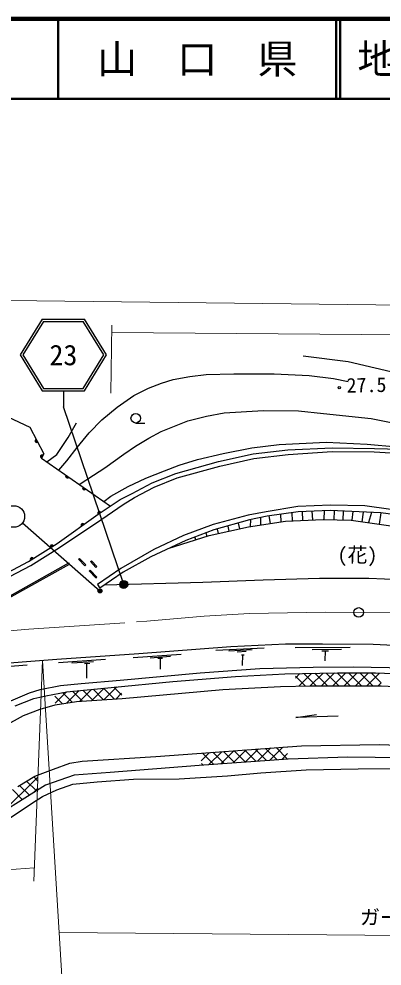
# Model space of a CAD drawing. Units: millimetres at full size, sheet at 1:1000; details may follow other scales. Extents: x -16678449 to 2543535, y -222173567 to 1714376.
# Drawn here: x 328112 to 373459, y 261573 to 380000 of the extents above; entities that cross this region are included whole.
import ezdxf
from ezdxf.enums import TextEntityAlignment as Align

# ---------------------------------------------------------------- set-up
doc = ezdxf.new("R2010")
doc.units = ezdxf.units.MM
doc.header["$LTSCALE"] = 1000
doc.linetypes.add('CHAIN', pattern=[18.5, 12, -1.5, 3.5, -1.5])
for name, color, linetype, lineweight in [('M-BGD', 7, 'Continuous', 25), ('M-BGD-EXST', 7, 'Continuous', 25), ('M-BMK', 2, 'CHAIN', 13), ('M-BMK-SRVR', 3, 'Continuous', 25), ('M-STR-HTXT', 7, 'Continuous', 13), ('M-STR-STRC', 7, 'Continuous', 25), ('M-TTL', 2, 'Continuous', 140), ('M-TTL-LINE', 7, 'Continuous', 50)]:
    doc.layers.add(name, color=color, linetype=linetype, lineweight=lineweight)
doc.layers.add('M-TTL-TXT', color=7, linetype='Continuous')
doc.styles.add('ＭＳ ゴシック', font='')
doc.styles.get('ＭＳ ゴシック').set_extended_font_data('MS Gothic')

msp = doc.modelspace()

# ---------------------------------------------------------------- hatches: boundary and pattern name
at = {"layer": 'M-BGD'}
for points in [[(330256, 327434, 0.4608), (330141, 327148, 0.4608), (330442, 327078)], [(331114, 325438, 0.4608), (330813, 325366, 0.4608), (330932, 325080)], [(333989, 322954, 0.4608), (334019, 322646, 0.4608), (334318, 322725)], [(336115, 321475, 0.4608), (336146, 321167, 0.4608), (336445, 321245)], [(338343, 318287, 0.4608), (338045, 318368, 0.4608), (338011, 318061)], [(336251, 316802, 0.4608), (335951, 316877, 0.4608), (335924, 316569)], [(332402, 314093, 0.4608), (332108, 314186, 0.4608), (332062, 313880)], [(329912, 312537, 0.4608), (329617, 312630, 0.4608), (329571, 312324)]]:
    msp.add_hatch(color=256, dxfattribs=at).paths.add_polyline_path(points)
at = {"layer": 'M-BGD-EXST'}
msp.add_hatch(color=256, dxfattribs=at).paths.add_polyline_path([(338476, 308481, 0.41421), (338226, 308731, 0.41421), (337976, 308481, 1)])
at = {"layer": 'M-STR-STRC'}
msp.add_hatch(color=256, dxfattribs=at).paths.add_polyline_path([(340694, 309287, 1), (341694, 309287, 0.41421), (341194, 309787, 0.41421)])

# ---------------------------------------------------------------- linework, layer by layer
at = {"layer": 'M-BGD'}
for p, q in [((342700, 329473), (343823, 329473)), ((358268, 317655), (358285, 316742)), ((359328, 317867), (359472, 316924)), ((360795, 318072), (360822, 317130)), ((362180, 318264), (362220, 317251)), ((363476, 318398), (363519, 317303)), ((364711, 318453), (364756, 317352)), ((366222, 318519), (366195, 317405)), ((367465, 318530), (367436, 317374)), ((368595, 318472), (368567, 317345)), ((369830, 318408), (369677, 317310)), ((371111, 318342), (370942, 317133)), ((372159, 318288), (371785, 317015)), ((373312, 318229), (373116, 316828)), ((352850, 316213), (352972, 315664)), ((354201, 316595), (354317, 315964)), ((355486, 316958), (355641, 316258)), ((357024, 317384), (356976, 316542)), ((350222, 314886), (350096, 315225)), ((351450, 315729), (351580, 315327)), ((337912, 309276), (338227, 308825)), ((352693, 301090), (358731, 301373)), ((354325, 301007), (357235, 301164)), ((355365, 300846), (356494, 300938)), ((362618, 301386), (369493, 301444)), ((364713, 301158), (368379, 301177)), ((365922, 300968), (366760, 300977)), ((366341, 300972), (366332, 299740)), ((333040, 299550), (338930, 299950)), ((334728, 299475), (337426, 299672)), ((342380, 300166), (348373, 300585)), ((344484, 300116), (347033, 300314)), ((345471, 300051), (346055, 300092)), ((345763, 300071), (345767, 298695)), ((355905, 300473), (356251, 300495)), ((356023, 300481), (356005, 299160)), ((323223, 298776), (329124, 299229)), ((336299, 299398), (336959, 299455)), ((336546, 299420), (336532, 297580)), ((362635, 297803), (363839, 296599)), ((363196, 298142), (362640, 297586)), ((364641, 298173), (363047, 296579)), ((363699, 298153), (365235, 296617)), ((366086, 298204), (364498, 296616)), ((365084, 298183), (366649, 296617)), ((367532, 298235), (365914, 296617)), ((366468, 298212), (368063, 296617)), ((368949, 298239), (367328, 296617)), ((367852, 298242), (369478, 296617)), ((370357, 298232), (368742, 296617)), ((369272, 298237), (370892, 296617)), ((371765, 298226), (370156, 296617)), ((370692, 298231), (372306, 296617)), ((373158, 298205), (371570, 296617)), ((372112, 298225), (373350, 296988)), ((337183, 296170), (335685, 294673)), ((338752, 296326), (337203, 294777)), ((337378, 296190), (338689, 294879)), ((338665, 296317), (340012, 294970)), ((340321, 296481), (338722, 294881)), ((339952, 296444), (340960, 295436)), ((373349, 296982), (372984, 296617)), ((332577, 295334), (333527, 294384)), ((334036, 295852), (332615, 294431)), ((333566, 295759), (334759, 294566)), ((335613, 296015), (334061, 294463)), ((334804, 295935), (336042, 294697)), ((336091, 296062), (337365, 294788)), ((340936, 295681), (340240, 294985)), ((361548, 288990), (361612, 288927)), ((351903, 288264), (350888, 287249)), ((351027, 288198), (352433, 286792)), ((353433, 288379), (351800, 286746)), ((352342, 288297), (353752, 286887)), ((354962, 288494), (353324, 286856)), ((353657, 288396), (355071, 286982)), ((356491, 288609), (354848, 286966)), ((354972, 288495), (356390, 287077)), ((356288, 288594), (357710, 287172)), ((358021, 288724), (356372, 287075)), ((357603, 288693), (359029, 287267)), ((359550, 288839), (357896, 287185)), ((358918, 288792), (360348, 287362)), ((361079, 288954), (359420, 287295)), ((360233, 288891), (361667, 287457)), ((361671, 288132), (360944, 287404)), ((350915, 286896), (351113, 286697)), ((330416, 285161), (326009, 280754)), ((329072, 284696), (330291, 283478)), ((329955, 285228), (330434, 284749)), ((327303, 283637), (328563, 282377)), ((328190, 284165), (329427, 282927)), ((330477, 283808), (329895, 283226))]:
    msp.add_line(p, q, dxfattribs=at)
for points in [[(363617, 337856), (369217, 337156), (375962, 335582), (385123, 333282), (391402, 331443), (399002, 328784), (403366, 327035)], [(333077, 323588), (334100, 324733), (335364, 326407), (336868, 328258), (338479, 329877), (340379, 331443), (342464, 332929), (344279, 333813), (345902, 334466), (347380, 334926), (349439, 335289), (351478, 335544), (354962, 335634), (359995, 335639), (364350, 335432), (367385, 335044), (369247, 334669)], [(291910, 308110), (292721, 311968), (295073, 315938), (299405, 317367), (304774, 321270), (309450, 324479), (315235, 328547), (317210, 328642), (317985, 329519), (324655, 331190), (329466, 328952), (331204, 325616), (330932, 325080), (339534, 319096)], [(335649, 321799), (337423, 322966), (338847, 323868), (341218, 325565), (342661, 326598), (344321, 327593), (345868, 328412), (349224, 329738), (351531, 330322), (353741, 330745), (358664, 331053), (363026, 331005), (366150, 330662), (372114, 330030), (381099, 328267)], [(331596, 324618), (332829, 325518), (334272, 327671), (335293, 329510)], [(338697, 319678), (339578, 320324), (341752, 321528), (343963, 322577), (346286, 323500), (348128, 324192), (350428, 324924), (353611, 325678), (357189, 326386), (360605, 326809), (366483, 327075), (371587, 326828), (375326, 326491), (380294, 325732)], [(326705, 310798), (329314, 312164), (332876, 314389), (338011, 318061), (340736, 319913), (342259, 320668), (344756, 321997), (347690, 323173), (353045, 324652), (357361, 325619), (361679, 326122), (367232, 326364), (372517, 326285), (377360, 326150), (383751, 325240), (389818, 323941), (399335, 321226), (407628, 318051), (414057, 315691), (419881, 313692), (424793, 311738), (431596, 308865), (441144, 304163)], [(326953, 310273), (329603, 311660), (333192, 313902), (338454, 317450), (341130, 319273), (342550, 320166), (345001, 321470), (347875, 322623), (353186, 324090), (357459, 325047), (361732, 325544), (367236, 325907), (372493, 325862), (377302, 325573), (383656, 324668), (389701, 323523), (399148, 320677), (407424, 317508), (413863, 315144), (419680, 313148), (424573, 311202), (431355, 308337), (440888, 303643)], [(394562, 315844), (383415, 317401), (371297, 319138), (367005, 319223), (362931, 319025), (358996, 318377), (356738, 317973), (352354, 316772), (348675, 315403), (344937, 313642), (340821, 311304), (337912, 309276)], [(394486, 315299), (383339, 316856), (373312, 318229), (366996, 318554), (362984, 318376), (359093, 317835), (356894, 317356), (352448, 316100), (348935, 314793), (344599, 312739), (341111, 310836), (338227, 308825)], [(346767, 313766), (351853, 315416), (356780, 316511), (361392, 317218), (366109, 317407), (369605, 317320), (373966, 316710), (377643, 316212), (381873, 315674), (386021, 315186), (392594, 314325), (394872, 314103), (395650, 314088), (400316, 312326), (408704, 309227), (414104, 307314), (421917, 304374), (427209, 302410), (429771, 301381), (430017, 303016), (430855, 305576), (441402, 300303), (451444, 310919)], [(338796, 309222), (351071, 309557), (358631, 309883), (365643, 310076), (371815, 310065), (375731, 309912), (387427, 309068), (401163, 307365), (405450, 306550), (412556, 305055), (425233, 302392), (429439, 301514)], [(323653, 299236), (332851, 299927), (343096, 300655), (354573, 301525), (361401, 301844), (366025, 301844), (372343, 301835), (380073, 301462), (389036, 300747), (395749, 299972), (405372, 298449), (413027, 296954), (422562, 294656), (430341, 292654), (437032, 290912), (440457, 289417), (442596, 288116), (444059, 286926)], [(326811, 294619), (329444, 295743), (330769, 296162), (333295, 296662), (335874, 296921), (340735, 297338), (350738, 298254), (358192, 298791), (364863, 298960), (369902, 298999), (376573, 298877)], [(327620, 294098), (329966, 295020), (331460, 295342), (334104, 295866), (339617, 296411), (347334, 297171), (355171, 297789), (361336, 298102), (367887, 298243), (372630, 298222), (378190, 298034)], [(326361, 291613), (328669, 292902), (330740, 293715), (332622, 294250), (335296, 294646), (340999, 295037), (353557, 296143), (360772, 296521), (364551, 296617), (373337, 296617), (382150, 296215)], [(367993, 292828), (362675, 292654), (365294, 293040)], [(327959, 284026), (330074, 285299), (332415, 286207), (334485, 286927), (335986, 287196), (345214, 287760), (363385, 289128), (373090, 289258), (380265, 289030)], [(376005, 287614), (369169, 287703), (361722, 287461), (350607, 286660), (339487, 285758), (335025, 285452), (331431, 284206), (328842, 282554), (325824, 280637)], [(327004, 280104), (329812, 281987), (331032, 282780), (332862, 283624), (334851, 284325), (337892, 284620), (342429, 284929), (348113, 284976), (354168, 285351), (358328, 285732), (363990, 286088), (370476, 286247), (375074, 286256)]]:
    msp.add_lwpolyline(points, dxfattribs=at)
for centre, radius in [((368113, 333891), 150), ((342700, 330073), 600)]:
    msp.add_circle(centre, radius, dxfattribs=at)
for centre, start, end in [((330321, 327241), 108.55394, 306.47733), ((330994, 325274), 54.13154, 252.05493), ((334135, 322813), 136.21471, 334.1381), ((336262, 321334), 136.21471, 334.1381), ((338159, 318200), 25.25113, 223.17452), ((336069, 316711), 26.60835, 224.53174), ((332215, 314013), 23.02953, 220.95291), ((329725, 312457), 23.02953, 220.95291)]:
    msp.add_arc(centre, 203, start, end, dxfattribs=at)
at = {"layer": 'M-BGD-EXST'}
msp.add_line((328557, 316998), (338226, 308481), dxfattribs=at)
for centre, radius in [((327463, 317789), 1350), ((338226, 308481), 250)]:
    msp.add_circle(centre, radius, dxfattribs=at)
at = {"layer": 'M-BMK'}
msp.add_lwpolyline([(223523, 296114), (227735, 296640), (231595, 296971), (241994, 297493), (255249, 298385), (277959, 299709), (312491, 302371), (329344, 303682), (344099, 304681), (351264, 305318), (356909, 305637), (366398, 305836), (376784, 305719), (383204, 305370), (390072, 304798), (399894, 303628), (408883, 302068), (418128, 300071), (427426, 297687), (478448, 285219)], dxfattribs=at)
at = {"layer": 'M-BMK-SRVR'}
msp.add_circle((370543, 305789), 600, dxfattribs=at)
at = {"layer": 'M-STR-HTXT'}
for p, q in [((339606, 333226), (339726, 341712)), ((339712, 340774), (433734, 340116)), ((329957, 272176), (331070, 299794)), ((331070, 299794), (333750, 255627)), ((268634, 269131), (330025, 273869)), ((439628, 264887), (333144, 265750))]:
    msp.add_line(p, q, dxfattribs=at)
msp.add_lwpolyline([(457407, 343235), (323239, 344833), (319083, 344834), (208372, 335815)], dxfattribs=at)
at = {"layer": 'M-STR-STRC'}
for p, q in [((331028, 342480), (328264, 337980)), ((331028, 342480), (336300, 342480)), ((339064, 337980), (336300, 342480)), ((331196, 342180), (328616, 337980)), ((331196, 342180), (336132, 342180)), ((338712, 337980), (336132, 342180)), ((328264, 337980), (331028, 333480)), ((328616, 337980), (331196, 333780)), ((336132, 333780), (338712, 337980)), ((336300, 333480), (339064, 337980)), ((331028, 333480), (336300, 333480)), ((331196, 333780), (336132, 333780)), ((333664, 333480), (333664, 331480)), ((341194, 309287), (333664, 331480)), ((334415, 311838), (334348, 311972)), ((335564, 312451), (335673, 312554)), ((335564, 312451), (336343, 311623)), ((335673, 312554), (336453, 311726)), ((336343, 311623), (336453, 311726)), ((337058, 312143), (337167, 312245)), ((337058, 312143), (337723, 311429)), ((337167, 312245), (337833, 311531)), ((337723, 311429), (337833, 311531)), ((336895, 310974), (337003, 311078)), ((336895, 310974), (337723, 310114)), ((337003, 311078), (337831, 310218)), ((337723, 310114), (337831, 310218))]:
    msp.add_line(p, q, dxfattribs=at)
for points in [[(290502, 304987), (323905, 306972), (326368, 307500), (334348, 311972)], [(290511, 304838), (323925, 306823), (326422, 307358), (334422, 311841)]]:
    msp.add_lwpolyline(points, dxfattribs=at)
msp.add_circle((341194, 309287), 500, dxfattribs=at)
at = {"layer": 'M-TTL'}
msp.add_line((680000, 380000), (40000, 380000), dxfattribs=at)
at = {"layer": 'M-TTL-LINE'}
for p, q in [((333000, 380000), (333000, 370000)), ((367750, 380000), (367750, 370000)), ((368250, 380000), (368250, 370000)), ((40000, 370000), (680000, 370000))]:
    msp.add_line(p, q, dxfattribs=at)

# ---------------------------------------------------------------- texts
at = {"layer": 'M-BGD', "style": 'ＭＳ ゴシック'}
for s, rotation, p in [('27.5', 1.169, (369051, 332716)), ('(花)', 359.474, (367876, 311539))]:
    msp.add_text(s, height=1833, rotation=rotation, dxfattribs=at).set_placement(p, align=Align.BOTTOM_LEFT)
at = {"layer": 'M-STR-HTXT', "style": 'ＭＳ ゴシック'}
msp.add_text('ガードレール', height=1833, rotation=359.496, dxfattribs=at).set_placement((370683, 266224), align=Align.BOTTOM_LEFT)
at = {"layer": 'M-STR-STRC', "style": 'ＭＳ ゴシック'}
msp.add_text('23', height=2566, dxfattribs=at).set_placement((333664, 337980), align=Align.MIDDLE_CENTER)
at = {"layer": 'M-TTL-TXT', "style": 'ＭＳ ゴシック'}
msp.add_text('山\u3000口\u3000県', height=3666, dxfattribs=at).set_placement((350375, 375000), align=Align.MIDDLE_CENTER)
msp.add_text('地 名', height=3666, dxfattribs=at).set_placement((370380, 375000), align=Align.MIDDLE_LEFT)

doc.saveas('drawing.dxf')
